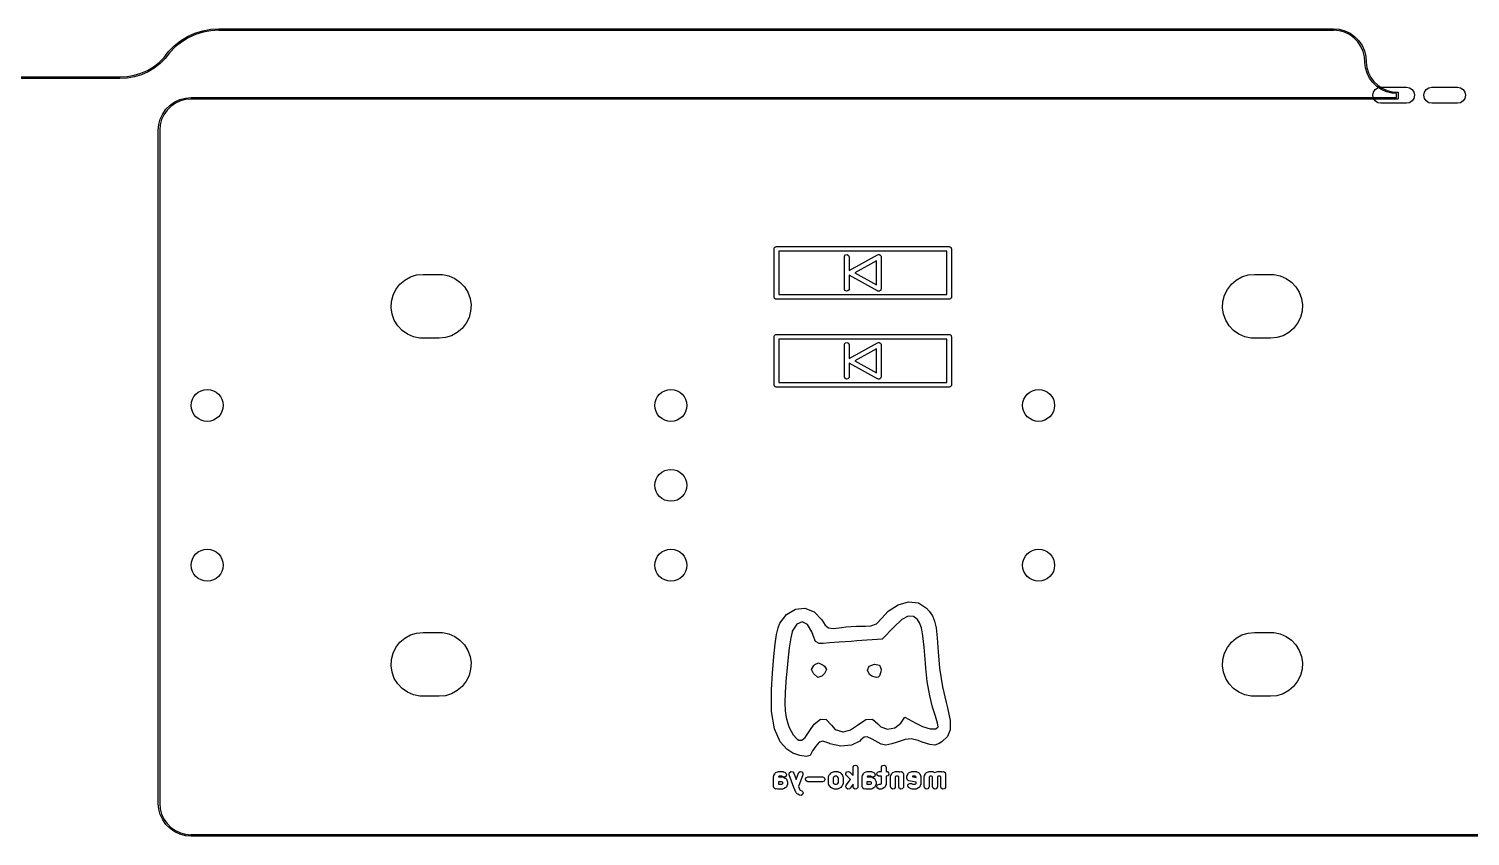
# Model space of a CAD drawing. Extents: x 62 to 223, y -188 to -37.
# Drawn here: x 123.23 to 168.3, y -141.97 to -116.72 of the extents above; entities that cross this region are included whole.
import ezdxf

# ---------------------------------------------------------------- set-up
doc = ezdxf.new("R2010")
doc.units = 0
doc.layers.add('BLACK', color=7, linetype='CONTINUOUS')

msp = doc.modelspace()

# ---------------------------------------------------------------- linework, layer by layer
at = {"layer": 'BLACK', "linetype": 'CONTINUOUS'}
for p, q in [((128.666, -116.781), (128.917, -116.735)), ((128.917, -116.735), (129.171, -116.72)), ((129.171, -116.72), (129.171, -116.72)), ((129.171, -116.72), (164.026, -116.72)), ((164.026, -116.72), (164.026, -116.72)), ((164.026, -116.72), (164.026, -116.72)), ((164.026, -116.72), (164.207, -116.736)), ((164.207, -116.736), (164.382, -116.784)), ((127.771, -117.253), (127.972, -117.095)), ((127.998, -117.133), (127.802, -117.287)), ((127.972, -117.095), (128.19, -116.962)), ((128.212, -117.003), (127.998, -117.133)), ((128.19, -116.962), (128.422, -116.857)), ((128.439, -116.901), (128.212, -117.003)), ((128.422, -116.857), (128.666, -116.781)), ((128.677, -116.826), (128.439, -116.901)), ((128.922, -116.781), (128.677, -116.826)), ((129.164, -116.766), (128.922, -116.781)), ((129.171, -116.77), (129.164, -116.766)), ((164.026, -116.77), (129.171, -116.77)), ((164.034, -116.766), (164.026, -116.77)), ((164.199, -116.781), (164.034, -116.766)), ((164.366, -116.827), (164.199, -116.781)), ((164.523, -116.901), (164.366, -116.827)), ((164.382, -116.784), (164.546, -116.861)), ((164.664, -117.002), (164.523, -116.901)), ((164.546, -116.861), (164.694, -116.967)), ((164.785, -117.126), (164.664, -117.002)), ((164.694, -116.967), (164.821, -117.097)), ((164.882, -117.269), (164.785, -117.126)), ((164.821, -117.097), (164.923, -117.247)), ((127.299, -117.771), (127.456, -117.613)), ((127.456, -117.613), (127.588, -117.443)), ((127.629, -117.467), (127.491, -117.644)), ((127.588, -117.443), (127.59, -117.436)), ((127.59, -117.436), (127.591, -117.435)), ((127.591, -117.433), (127.771, -117.253)), ((127.591, -117.435), (127.591, -117.433)), ((127.591, -117.433), (127.591, -117.433)), ((127.631, -117.464), (127.629, -117.467)), ((127.629, -117.467), (127.629, -117.467)), ((127.629, -117.467), (127.629, -117.467)), ((127.632, -117.458), (127.631, -117.464)), ((127.802, -117.287), (127.632, -117.458)), ((164.953, -117.428), (164.882, -117.269)), ((164.923, -117.247), (164.996, -117.413)), ((164.994, -117.596), (164.953, -117.428)), ((165.005, -117.761), (164.994, -117.596)), ((164.996, -117.413), (165.04, -117.589)), ((165.04, -117.589), (165.051, -117.768)), ((126.729, -118.111), (126.933, -118.021)), ((126.954, -118.063), (126.746, -118.155)), ((126.933, -118.021), (127.123, -117.907)), ((127.15, -117.946), (126.954, -118.063)), ((127.123, -117.907), (127.299, -117.771)), ((127.33, -117.805), (127.15, -117.946)), ((127.491, -117.644), (127.33, -117.805)), ((165.001, -117.769), (165.005, -117.761)), ((165.002, -117.77), (165.001, -117.769)), ((165.001, -117.771), (165.002, -117.77)), ((165.024, -117.943), (165.001, -117.771)), ((165.001, -117.771), (165.001, -117.771)), ((165.075, -118.109), (165.024, -117.943)), ((165.051, -117.77), (165.049, -117.776)), ((165.049, -117.776), (165.069, -117.933)), ((165.051, -117.768), (165.051, -117.769)), ((165.051, -117.769), (165.051, -117.769)), ((165.051, -117.769), (165.051, -117.77)), ((165.051, -117.77), (165.051, -117.77)), ((165.069, -117.933), (165.118, -118.092)), ((165.118, -118.092), (165.193, -118.239)), ((121.785, -118.22), (126.075, -118.22)), ((126.075, -118.27), (121.785, -118.27)), ((126.075, -118.22), (126.075, -118.22)), ((126.075, -118.22), (126.075, -118.22)), ((126.075, -118.22), (126.083, -118.223)), ((126.302, -118.259), (126.075, -118.27)), ((126.075, -118.27), (126.075, -118.27)), ((126.083, -118.223), (126.297, -118.213)), ((126.297, -118.213), (126.517, -118.175)), ((126.527, -118.221), (126.302, -118.259)), ((126.517, -118.175), (126.729, -118.111)), ((126.746, -118.155), (126.527, -118.221)), ((165.154, -118.264), (165.075, -118.109)), ((165.257, -118.403), (165.154, -118.264)), ((165.193, -118.239), (165.292, -118.372)), ((165.383, -118.523), (165.257, -118.403)), ((165.292, -118.372), (165.412, -118.487)), ((165.527, -118.62), (165.383, -118.523)), ((165.412, -118.487), (165.55, -118.58)), ((127.787, -119.007), (127.949, -118.932)), ((127.965, -118.975), (127.811, -119.047)), ((127.949, -118.932), (128.122, -118.886)), ((128.13, -118.931), (127.965, -118.975)), ((128.122, -118.886), (128.3, -118.87)), ((128.293, -118.917), (128.13, -118.931)), ((128.3, -118.92), (128.293, -118.917)), ((128.3, -118.87), (166.001, -118.87)), ((166.026, -118.92), (128.3, -118.92)), ((165.255, -118.8), (165.274, -118.704)), ((165.255, -118.8), (165.274, -118.704)), ((165.274, -118.896), (165.255, -118.8)), ((165.274, -118.896), (165.255, -118.8)), ((165.274, -118.704), (165.328, -118.623)), ((165.274, -118.704), (165.328, -118.623)), ((165.328, -118.977), (165.274, -118.896)), ((165.328, -118.977), (165.274, -118.896)), ((165.328, -118.623), (165.409, -118.569)), ((165.328, -118.623), (165.409, -118.569)), ((165.409, -119.031), (165.328, -118.977)), ((165.409, -119.031), (165.328, -118.977)), ((165.409, -118.569), (165.505, -118.55)), ((165.409, -118.569), (165.505, -118.55)), ((165.505, -118.55), (166.305, -118.55)), ((165.505, -118.55), (166.305, -118.55)), ((165.685, -118.692), (165.527, -118.62)), ((165.55, -118.58), (165.701, -118.648)), ((165.853, -118.735), (165.685, -118.692)), ((165.701, -118.648), (165.861, -118.69)), ((166.001, -118.748), (165.853, -118.735)), ((165.861, -118.69), (166.019, -118.703)), ((166.001, -118.87), (166.001, -118.748)), ((166.019, -118.703), (166.022, -118.702)), ((166.022, -118.702), (166.026, -118.7)), ((166.026, -118.7), (166.026, -118.7)), ((166.026, -118.7), (166.034, -118.703)), ((166.044, -118.913), (166.026, -118.92)), ((166.034, -118.703), (166.044, -118.707)), ((166.044, -118.707), (166.044, -118.707)), ((166.044, -118.707), (166.044, -118.707)), ((166.044, -118.707), (166.051, -118.725)), ((166.051, -118.895), (166.044, -118.913)), ((166.051, -118.725), (166.051, -118.895)), ((166.305, -118.55), (166.401, -118.569)), ((166.305, -118.55), (166.401, -118.569)), ((166.401, -118.569), (166.482, -118.623)), ((166.401, -118.569), (166.482, -118.623)), ((166.482, -118.977), (166.401, -119.031)), ((166.482, -118.977), (166.401, -119.031)), ((166.482, -118.623), (166.536, -118.704)), ((166.482, -118.623), (166.536, -118.704)), ((166.536, -118.896), (166.482, -118.977)), ((166.536, -118.896), (166.482, -118.977)), ((166.536, -118.704), (166.555, -118.8)), ((166.536, -118.704), (166.555, -118.8)), ((166.555, -118.8), (166.536, -118.896)), ((166.555, -118.8), (166.536, -118.896)), ((166.85, -118.8), (166.869, -118.704)), ((166.85, -118.8), (166.869, -118.704)), ((166.869, -118.896), (166.85, -118.8)), ((166.869, -118.896), (166.85, -118.8)), ((166.869, -118.704), (166.923, -118.623)), ((166.869, -118.704), (166.923, -118.623)), ((166.923, -118.977), (166.869, -118.896)), ((166.923, -118.977), (166.869, -118.896)), ((166.923, -118.623), (167.004, -118.569)), ((166.923, -118.623), (167.004, -118.569)), ((167.004, -119.031), (166.923, -118.977)), ((167.004, -119.031), (166.923, -118.977)), ((167.004, -118.569), (167.1, -118.55)), ((167.004, -118.569), (167.1, -118.55)), ((167.1, -118.55), (167.9, -118.55)), ((167.1, -118.55), (167.9, -118.55)), ((167.9, -118.55), (167.996, -118.569)), ((167.9, -118.55), (167.996, -118.569)), ((167.996, -118.569), (168.077, -118.623)), ((167.996, -118.569), (168.077, -118.623)), ((168.077, -118.977), (167.996, -119.031)), ((168.077, -118.977), (167.996, -119.031)), ((168.077, -118.623), (168.131, -118.704)), ((168.077, -118.623), (168.131, -118.704)), ((168.131, -118.896), (168.077, -118.977)), ((168.131, -118.896), (168.077, -118.977)), ((168.131, -118.704), (168.15, -118.8)), ((168.131, -118.704), (168.15, -118.8)), ((168.15, -118.8), (168.131, -118.896)), ((168.15, -118.8), (168.131, -118.896)), ((127.337, -119.544), (127.412, -119.382)), ((127.452, -119.406), (127.38, -119.56)), ((127.412, -119.382), (127.515, -119.236)), ((127.55, -119.266), (127.452, -119.406)), ((127.515, -119.236), (127.641, -119.11)), ((127.671, -119.145), (127.55, -119.266)), ((127.641, -119.11), (127.787, -119.007)), ((127.811, -119.047), (127.671, -119.145)), ((165.505, -119.05), (165.409, -119.031)), ((165.505, -119.05), (165.409, -119.031)), ((166.305, -119.05), (165.505, -119.05)), ((166.305, -119.05), (165.505, -119.05)), ((166.401, -119.031), (166.305, -119.05)), ((166.401, -119.031), (166.305, -119.05)), ((167.1, -119.05), (167.004, -119.031)), ((167.1, -119.05), (167.004, -119.031)), ((167.9, -119.05), (167.1, -119.05)), ((167.9, -119.05), (167.1, -119.05)), ((167.996, -119.031), (167.9, -119.05)), ((167.996, -119.031), (167.9, -119.05)), ((127.275, -119.895), (127.291, -119.717)), ((127.275, -140.95), (127.275, -119.895)), ((127.291, -119.717), (127.337, -119.544)), ((127.336, -119.725), (127.322, -119.888)), ((127.322, -119.888), (127.325, -119.895)), ((127.325, -119.895), (127.325, -140.95)), ((127.38, -119.56), (127.336, -119.725)), ((146.53, -123.605), (146.532, -123.595)), ((146.53, -125.105), (146.53, -123.605)), ((146.531, -123.592), (146.533, -123.589)), ((146.532, -123.595), (146.531, -123.592)), ((146.533, -123.589), (146.535, -123.579)), ((146.535, -123.579), (146.547, -123.564)), ((146.547, -123.564), (146.557, -123.548)), ((146.557, -123.548), (146.563, -123.545)), ((146.563, -123.545), (146.567, -123.54)), ((146.567, -123.54), (146.587, -123.537)), ((146.587, -123.537), (146.605, -123.53)), ((146.605, -123.53), (152.005, -123.53)), ((146.68, -123.68), (146.68, -125.03)), ((151.93, -123.68), (146.68, -123.68)), ((148.73, -123.855), (148.735, -123.829)), ((148.73, -124.855), (148.73, -123.855)), ((148.735, -123.829), (148.767, -123.79)), ((148.767, -123.79), (148.818, -123.781)), ((148.818, -123.781), (148.862, -123.807)), ((148.862, -123.807), (148.88, -123.855)), ((148.88, -124.283), (149.769, -123.789)), ((148.88, -123.855), (148.88, -124.283)), ((149.769, -123.789), (149.793, -123.781)), ((149.793, -123.781), (149.806, -123.783)), ((149.806, -123.783), (149.818, -123.781)), ((149.818, -123.781), (149.83, -123.788)), ((149.83, -123.788), (149.844, -123.791)), ((149.844, -123.791), (149.852, -123.8)), ((149.852, -123.8), (149.862, -123.807)), ((149.862, -123.807), (149.867, -123.82)), ((149.867, -123.82), (149.876, -123.831)), ((149.876, -123.831), (149.876, -123.843)), ((149.876, -123.843), (149.88, -123.855)), ((149.88, -123.855), (149.88, -124.855)), ((151.93, -125.03), (151.93, -123.68)), ((152.005, -123.53), (152.015, -123.532)), ((152.015, -123.532), (152.018, -123.531)), ((152.018, -123.531), (152.021, -123.533)), ((152.021, -123.533), (152.031, -123.535)), ((152.031, -123.535), (152.046, -123.547)), ((152.046, -123.547), (152.062, -123.557)), ((152.062, -123.557), (152.065, -123.563)), ((152.065, -123.563), (152.07, -123.567)), ((152.07, -123.567), (152.073, -123.587)), ((152.073, -123.587), (152.08, -123.605)), ((152.08, -123.605), (152.08, -125.105)), ((135.354, -124.42), (135.555, -124.4)), ((135.354, -124.42), (135.555, -124.4)), ((135.555, -124.4), (136.055, -124.4)), ((135.555, -124.4), (136.055, -124.4)), ((136.055, -124.4), (136.16, -124.405)), ((136.055, -124.4), (136.16, -124.405)), ((149.73, -123.982), (149.059, -124.355)), ((149.059, -124.355), (149.73, -124.728)), ((149.73, -124.728), (149.73, -123.982)), ((161.354, -124.42), (161.555, -124.4)), ((161.354, -124.42), (161.555, -124.4)), ((161.555, -124.4), (162.055, -124.4)), ((161.555, -124.4), (162.055, -124.4)), ((162.055, -124.4), (162.16, -124.405)), ((162.055, -124.4), (162.16, -124.405)), ((134.707, -124.87), (134.831, -124.71)), ((134.707, -124.87), (134.831, -124.71)), ((134.831, -124.71), (134.984, -124.579)), ((134.831, -124.71), (134.984, -124.579)), ((134.984, -124.579), (135.161, -124.481)), ((134.984, -124.579), (135.161, -124.481)), ((135.161, -124.481), (135.354, -124.42)), ((135.161, -124.481), (135.354, -124.42)), ((136.16, -124.405), (136.357, -124.447)), ((136.16, -124.405), (136.357, -124.447)), ((136.357, -124.447), (136.543, -124.527)), ((136.357, -124.447), (136.543, -124.527)), ((136.543, -124.527), (136.708, -124.643)), ((136.543, -124.527), (136.708, -124.643)), ((136.708, -124.643), (136.847, -124.79)), ((136.708, -124.643), (136.847, -124.79)), ((136.847, -124.79), (136.954, -124.962)), ((136.847, -124.79), (136.954, -124.962)), ((149.769, -124.921), (148.88, -124.427)), ((148.88, -124.427), (148.88, -124.855)), ((160.707, -124.87), (160.831, -124.71)), ((160.707, -124.87), (160.831, -124.71)), ((160.831, -124.71), (160.984, -124.579)), ((160.831, -124.71), (160.984, -124.579)), ((160.984, -124.579), (161.161, -124.481)), ((160.984, -124.579), (161.161, -124.481)), ((161.161, -124.481), (161.354, -124.42)), ((161.161, -124.481), (161.354, -124.42)), ((162.16, -124.405), (162.357, -124.447)), ((162.16, -124.405), (162.357, -124.447)), ((162.357, -124.447), (162.543, -124.527)), ((162.357, -124.447), (162.543, -124.527)), ((162.543, -124.527), (162.708, -124.643)), ((162.543, -124.527), (162.708, -124.643)), ((162.708, -124.643), (162.847, -124.79)), ((162.708, -124.643), (162.847, -124.79)), ((162.847, -124.79), (162.954, -124.962)), ((162.847, -124.79), (162.954, -124.962)), ((134.556, -125.449), (134.567, -125.247)), ((134.556, -125.449), (134.567, -125.247)), ((134.567, -125.247), (134.618, -125.051)), ((134.567, -125.247), (134.618, -125.051)), ((134.618, -125.051), (134.707, -124.87)), ((134.618, -125.051), (134.707, -124.87)), ((136.954, -124.962), (137.024, -125.151)), ((136.954, -124.962), (137.024, -125.151)), ((137.024, -125.151), (137.054, -125.351)), ((137.024, -125.151), (137.054, -125.351)), ((146.537, -125.123), (146.53, -125.105)), ((146.54, -125.142), (146.537, -125.123)), ((146.545, -125.147), (146.54, -125.142)), ((146.548, -125.153), (146.545, -125.147)), ((146.564, -125.163), (146.548, -125.153)), ((146.579, -125.175), (146.564, -125.163)), ((146.589, -125.177), (146.579, -125.175)), ((146.592, -125.179), (146.589, -125.177)), ((146.595, -125.178), (146.592, -125.179)), ((146.605, -125.18), (146.595, -125.178)), ((152.005, -125.18), (146.605, -125.18)), ((146.68, -125.03), (151.93, -125.03)), ((148.748, -124.903), (148.73, -124.855)), ((148.792, -124.929), (148.748, -124.903)), ((148.843, -124.92), (148.792, -124.929)), ((148.875, -124.881), (148.843, -124.92)), ((148.88, -124.855), (148.875, -124.881)), ((149.781, -124.923), (149.769, -124.921)), ((149.792, -124.929), (149.781, -124.923)), ((149.806, -124.926), (149.792, -124.929)), ((149.819, -124.929), (149.806, -124.926)), ((149.83, -124.922), (149.819, -124.929)), ((149.843, -124.92), (149.83, -124.922)), ((149.851, -124.909), (149.843, -124.92)), ((149.863, -124.902), (149.851, -124.909)), ((149.867, -124.89), (149.863, -124.902)), ((149.875, -124.881), (149.867, -124.89)), ((149.88, -124.855), (149.875, -124.881)), ((152.023, -125.173), (152.005, -125.18)), ((152.042, -125.17), (152.023, -125.173)), ((152.047, -125.165), (152.042, -125.17)), ((152.053, -125.162), (152.047, -125.165)), ((152.063, -125.146), (152.053, -125.162)), ((152.075, -125.131), (152.063, -125.146)), ((152.077, -125.121), (152.075, -125.131)), ((152.079, -125.118), (152.077, -125.121)), ((152.08, -125.105), (152.078, -125.115)), ((152.078, -125.115), (152.079, -125.118)), ((160.556, -125.449), (160.567, -125.247)), ((160.556, -125.449), (160.567, -125.247)), ((160.567, -125.247), (160.618, -125.051)), ((160.567, -125.247), (160.618, -125.051)), ((160.618, -125.051), (160.707, -124.87)), ((160.618, -125.051), (160.707, -124.87)), ((162.954, -124.962), (163.024, -125.151)), ((162.954, -124.962), (163.024, -125.151)), ((163.024, -125.151), (163.054, -125.351)), ((163.024, -125.151), (163.054, -125.351)), ((134.586, -125.649), (134.556, -125.449)), ((134.586, -125.649), (134.556, -125.449)), ((134.656, -125.838), (134.586, -125.649)), ((134.656, -125.838), (134.586, -125.649)), ((136.992, -125.749), (136.903, -125.93)), ((136.992, -125.749), (136.903, -125.93)), ((137.043, -125.553), (136.992, -125.749)), ((137.043, -125.553), (136.992, -125.749)), ((137.054, -125.351), (137.043, -125.553)), ((137.054, -125.351), (137.043, -125.553)), ((160.586, -125.649), (160.556, -125.449)), ((160.586, -125.649), (160.556, -125.449)), ((160.656, -125.838), (160.586, -125.649)), ((160.656, -125.838), (160.586, -125.649)), ((162.992, -125.749), (162.903, -125.93)), ((162.992, -125.749), (162.903, -125.93)), ((163.043, -125.553), (162.992, -125.749)), ((163.043, -125.553), (162.992, -125.749)), ((163.054, -125.351), (163.043, -125.553)), ((163.054, -125.351), (163.043, -125.553)), ((134.763, -126.01), (134.656, -125.838)), ((134.763, -126.01), (134.656, -125.838)), ((134.902, -126.157), (134.763, -126.01)), ((134.902, -126.157), (134.763, -126.01)), ((135.067, -126.273), (134.902, -126.157)), ((135.067, -126.273), (134.902, -126.157)), ((136.779, -126.09), (136.626, -126.221)), ((136.779, -126.09), (136.626, -126.221)), ((136.903, -125.93), (136.779, -126.09)), ((136.903, -125.93), (136.779, -126.09)), ((160.763, -126.01), (160.656, -125.838)), ((160.763, -126.01), (160.656, -125.838)), ((160.902, -126.157), (160.763, -126.01)), ((160.902, -126.157), (160.763, -126.01)), ((161.067, -126.273), (160.902, -126.157)), ((161.067, -126.273), (160.902, -126.157)), ((162.779, -126.09), (162.626, -126.221)), ((162.779, -126.09), (162.626, -126.221)), ((162.903, -125.93), (162.779, -126.09)), ((162.903, -125.93), (162.779, -126.09)), ((135.253, -126.353), (135.067, -126.273)), ((135.253, -126.353), (135.067, -126.273)), ((135.45, -126.395), (135.253, -126.353)), ((135.45, -126.395), (135.253, -126.353)), ((135.555, -126.4), (135.45, -126.395)), ((135.555, -126.4), (135.45, -126.395)), ((136.055, -126.4), (135.555, -126.4)), ((136.055, -126.4), (135.555, -126.4)), ((136.256, -126.38), (136.055, -126.4)), ((136.256, -126.38), (136.055, -126.4)), ((136.449, -126.319), (136.256, -126.38)), ((136.449, -126.319), (136.256, -126.38)), ((136.626, -126.221), (136.449, -126.319)), ((136.626, -126.221), (136.449, -126.319)), ((146.53, -126.355), (146.532, -126.345)), ((146.53, -127.855), (146.53, -126.355)), ((146.531, -126.342), (146.533, -126.339)), ((146.532, -126.345), (146.531, -126.342)), ((146.533, -126.339), (146.535, -126.329)), ((146.535, -126.329), (146.547, -126.314)), ((146.547, -126.314), (146.557, -126.298)), ((146.557, -126.298), (146.563, -126.295)), ((146.563, -126.295), (146.567, -126.29)), ((146.567, -126.29), (146.587, -126.287)), ((146.587, -126.287), (146.605, -126.28)), ((146.605, -126.28), (152.005, -126.28)), ((146.68, -126.43), (146.68, -127.78)), ((151.93, -126.43), (146.68, -126.43)), ((148.73, -126.605), (148.735, -126.579)), ((148.73, -127.605), (148.73, -126.605)), ((148.735, -126.579), (148.767, -126.54)), ((148.767, -126.54), (148.818, -126.531)), ((148.818, -126.531), (148.862, -126.557)), ((148.862, -126.557), (148.88, -126.605)), ((148.88, -127.033), (149.769, -126.539)), ((148.88, -126.605), (148.88, -127.033)), ((149.769, -126.539), (149.793, -126.531)), ((149.793, -126.531), (149.806, -126.533)), ((149.806, -126.533), (149.818, -126.531)), ((149.818, -126.531), (149.83, -126.538)), ((149.83, -126.538), (149.844, -126.541)), ((149.844, -126.541), (149.852, -126.55)), ((149.852, -126.55), (149.862, -126.557)), ((149.862, -126.557), (149.867, -126.57)), ((149.867, -126.57), (149.876, -126.581)), ((149.876, -126.581), (149.876, -126.593)), ((149.876, -126.593), (149.88, -126.605)), ((149.88, -126.605), (149.88, -127.605)), ((151.93, -127.78), (151.93, -126.43)), ((152.005, -126.28), (152.015, -126.282)), ((152.015, -126.282), (152.018, -126.281)), ((152.018, -126.281), (152.021, -126.283)), ((152.021, -126.283), (152.031, -126.285)), ((152.031, -126.285), (152.046, -126.297)), ((152.046, -126.297), (152.062, -126.307)), ((152.062, -126.307), (152.065, -126.313)), ((152.065, -126.313), (152.07, -126.317)), ((152.07, -126.317), (152.073, -126.337)), ((152.073, -126.337), (152.08, -126.355)), ((152.08, -126.355), (152.08, -127.855)), ((161.253, -126.353), (161.067, -126.273)), ((161.253, -126.353), (161.067, -126.273)), ((161.45, -126.395), (161.253, -126.353)), ((161.45, -126.395), (161.253, -126.353)), ((161.555, -126.4), (161.45, -126.395)), ((161.555, -126.4), (161.45, -126.395)), ((162.055, -126.4), (161.555, -126.4)), ((162.055, -126.4), (161.555, -126.4)), ((162.256, -126.38), (162.055, -126.4)), ((162.256, -126.38), (162.055, -126.4)), ((162.449, -126.319), (162.256, -126.38)), ((162.449, -126.319), (162.256, -126.38)), ((162.626, -126.221), (162.449, -126.319)), ((162.626, -126.221), (162.449, -126.319)), ((149.73, -126.732), (149.059, -127.105)), ((149.059, -127.105), (149.73, -127.478)), ((149.73, -127.478), (149.73, -126.732)), ((149.769, -127.671), (148.88, -127.177)), ((148.88, -127.177), (148.88, -127.605)), ((146.537, -127.873), (146.53, -127.855)), ((146.54, -127.892), (146.537, -127.873)), ((146.545, -127.897), (146.54, -127.892)), ((146.548, -127.903), (146.545, -127.897)), ((146.564, -127.913), (146.548, -127.903)), ((146.579, -127.925), (146.564, -127.913)), ((146.589, -127.927), (146.579, -127.925)), ((146.592, -127.929), (146.589, -127.927)), ((146.595, -127.928), (146.592, -127.929)), ((146.605, -127.93), (146.595, -127.928)), ((152.005, -127.93), (146.605, -127.93)), ((146.68, -127.78), (151.93, -127.78)), ((148.748, -127.653), (148.73, -127.605)), ((148.792, -127.679), (148.748, -127.653)), ((148.843, -127.67), (148.792, -127.679)), ((148.875, -127.631), (148.843, -127.67)), ((148.88, -127.605), (148.875, -127.631)), ((149.781, -127.673), (149.769, -127.671)), ((149.792, -127.679), (149.781, -127.673)), ((149.806, -127.676), (149.792, -127.679)), ((149.819, -127.679), (149.806, -127.676)), ((149.83, -127.672), (149.819, -127.679)), ((149.843, -127.67), (149.83, -127.672)), ((149.851, -127.659), (149.843, -127.67)), ((149.863, -127.652), (149.851, -127.659)), ((149.867, -127.64), (149.863, -127.652)), ((149.875, -127.631), (149.867, -127.64)), ((149.88, -127.605), (149.875, -127.631)), ((152.023, -127.923), (152.005, -127.93)), ((152.042, -127.92), (152.023, -127.923)), ((152.047, -127.915), (152.042, -127.92)), ((152.053, -127.912), (152.047, -127.915)), ((152.063, -127.896), (152.053, -127.912)), ((152.075, -127.881), (152.063, -127.896)), ((152.077, -127.871), (152.075, -127.881)), ((152.079, -127.868), (152.077, -127.871)), ((152.08, -127.855), (152.078, -127.865)), ((152.078, -127.865), (152.079, -127.868)), ((150.095, -134.939), (150.408, -134.738)), ((150.408, -134.738), (150.738, -134.648)), ((150.738, -134.648), (151.046, -134.679)), ((151.046, -134.679), (151.294, -134.84)), ((146.714, -135.314), (146.92, -135.038)), ((146.92, -135.038), (147.197, -134.869)), ((147.197, -134.869), (147.498, -134.84)), ((147.498, -134.84), (147.786, -134.952)), ((147.786, -134.952), (148.025, -135.209)), ((148.025, -135.209), (148.132, -135.371)), ((149.734, -135.333), (149.899, -135.153)), ((149.899, -135.153), (150.095, -134.939)), ((150.531, -135.2), (150.272, -135.441)), ((150.727, -135.092), (150.531, -135.2)), ((150.888, -135.106), (150.727, -135.092)), ((151.014, -135.201), (150.888, -135.106)), ((151.083, -135.301), (151.014, -135.201)), ((151.294, -134.84), (151.382, -134.941)), ((151.382, -134.941), (151.483, -135.084)), ((151.483, -135.084), (151.552, -135.244)), ((135.161, -135.681), (135.354, -135.62)), ((135.161, -135.681), (135.354, -135.62)), ((135.354, -135.62), (135.555, -135.6)), ((135.354, -135.62), (135.555, -135.6)), ((135.555, -135.6), (136.055, -135.6)), ((135.555, -135.6), (136.055, -135.6)), ((136.055, -135.6), (136.16, -135.605)), ((136.055, -135.6), (136.16, -135.605)), ((136.16, -135.605), (136.357, -135.647)), ((136.16, -135.605), (136.357, -135.647)), ((136.357, -135.647), (136.543, -135.727)), ((136.357, -135.647), (136.543, -135.727)), ((146.562, -135.958), (146.605, -135.668)), ((146.605, -135.668), (146.655, -135.461)), ((146.655, -135.461), (146.714, -135.314)), ((147.094, -135.582), (147.053, -135.773)), ((147.1, -135.566), (147.094, -135.582)), ((147.241, -135.343), (147.1, -135.566)), ((147.409, -135.275), (147.241, -135.343)), ((147.576, -135.356), (147.409, -135.275)), ((147.713, -135.579), (147.576, -135.356)), ((147.751, -135.697), (147.713, -135.579)), ((148.132, -135.371), (148.237, -135.46)), ((148.237, -135.46), (148.387, -135.478)), ((148.387, -135.478), (148.644, -135.447)), ((148.644, -135.447), (148.778, -135.431)), ((148.778, -135.431), (149.113, -135.405)), ((149.113, -135.405), (149.391, -135.402)), ((149.391, -135.402), (149.555, -135.4)), ((149.555, -135.4), (149.734, -135.333)), ((150.272, -135.441), (149.915, -135.808)), ((151.138, -135.461), (151.083, -135.301)), ((151.184, -135.708), (151.138, -135.461)), ((151.552, -135.244), (151.597, -135.459)), ((151.597, -135.459), (151.63, -135.768)), ((161.161, -135.681), (161.354, -135.62)), ((161.161, -135.681), (161.354, -135.62)), ((161.354, -135.62), (161.555, -135.6)), ((161.354, -135.62), (161.555, -135.6)), ((161.555, -135.6), (162.055, -135.6)), ((161.555, -135.6), (162.055, -135.6)), ((162.055, -135.6), (162.16, -135.605)), ((162.055, -135.6), (162.16, -135.605)), ((162.16, -135.605), (162.357, -135.647)), ((162.16, -135.605), (162.357, -135.647)), ((162.357, -135.647), (162.543, -135.727)), ((162.357, -135.647), (162.543, -135.727)), ((134.618, -136.251), (134.707, -136.07)), ((134.618, -136.251), (134.707, -136.07)), ((134.707, -136.07), (134.831, -135.91)), ((134.707, -136.07), (134.831, -135.91)), ((134.831, -135.91), (134.984, -135.779)), ((134.831, -135.91), (134.984, -135.779)), ((134.984, -135.779), (135.161, -135.681)), ((134.984, -135.779), (135.161, -135.681)), ((136.543, -135.727), (136.708, -135.843)), ((136.543, -135.727), (136.708, -135.843)), ((136.708, -135.843), (136.847, -135.99)), ((136.708, -135.843), (136.847, -135.99)), ((136.847, -135.99), (136.954, -136.162)), ((136.847, -135.99), (136.954, -136.162)), ((146.522, -136.353), (146.562, -135.958)), ((147.006, -136.086), (146.96, -136.483)), ((147.053, -135.773), (147.006, -136.086)), ((147.824, -135.882), (147.751, -135.697)), ((147.946, -135.945), (147.824, -135.882)), ((148.069, -135.945), (147.946, -135.945)), ((148.262, -135.931), (148.069, -135.945)), ((148.572, -135.908), (148.262, -135.931)), ((148.943, -135.881), (148.572, -135.908)), ((149.115, -135.868), (148.943, -135.881)), ((149.915, -135.808), (149.115, -135.868)), ((151.224, -136.067), (151.184, -135.708)), ((151.263, -136.563), (151.224, -136.067)), ((151.63, -135.768), (151.66, -136.208)), ((160.618, -136.251), (160.707, -136.07)), ((160.618, -136.251), (160.707, -136.07)), ((160.707, -136.07), (160.831, -135.91)), ((160.707, -136.07), (160.831, -135.91)), ((160.831, -135.91), (160.984, -135.779)), ((160.831, -135.91), (160.984, -135.779)), ((160.984, -135.779), (161.161, -135.681)), ((160.984, -135.779), (161.161, -135.681)), ((162.543, -135.727), (162.708, -135.843)), ((162.543, -135.727), (162.708, -135.843)), ((162.708, -135.843), (162.847, -135.99)), ((162.708, -135.843), (162.847, -135.99)), ((162.847, -135.99), (162.954, -136.162)), ((162.847, -135.99), (162.954, -136.162)), ((134.556, -136.649), (134.567, -136.447)), ((134.556, -136.649), (134.567, -136.447)), ((134.567, -136.447), (134.618, -136.251)), ((134.567, -136.447), (134.618, -136.251)), ((136.954, -136.162), (137.024, -136.351)), ((136.954, -136.162), (137.024, -136.351)), ((137.024, -136.351), (137.054, -136.551)), ((137.024, -136.351), (137.054, -136.551)), ((137.054, -136.551), (137.043, -136.753)), ((137.054, -136.551), (137.043, -136.753)), ((146.483, -136.877), (146.522, -136.353)), ((146.96, -136.483), (146.919, -136.924)), ((147.81, -136.602), (147.921, -136.554)), ((147.921, -136.554), (148.063, -136.629)), ((151.274, -136.724), (151.263, -136.563)), ((151.66, -136.208), (151.706, -136.715)), ((160.556, -136.649), (160.567, -136.447)), ((160.556, -136.649), (160.567, -136.447)), ((160.567, -136.447), (160.618, -136.251)), ((160.567, -136.447), (160.618, -136.251)), ((162.954, -136.162), (163.024, -136.351)), ((162.954, -136.162), (163.024, -136.351)), ((163.024, -136.351), (163.054, -136.551)), ((163.024, -136.351), (163.054, -136.551)), ((163.054, -136.551), (163.043, -136.753)), ((163.054, -136.551), (163.043, -136.753)), ((134.586, -136.849), (134.556, -136.649)), ((134.586, -136.849), (134.556, -136.649)), ((134.656, -137.038), (134.586, -136.849)), ((134.656, -137.038), (134.586, -136.849)), ((136.992, -136.949), (136.903, -137.13)), ((136.992, -136.949), (136.903, -137.13)), ((137.043, -136.753), (136.992, -136.949)), ((137.043, -136.753), (136.992, -136.949)), ((146.451, -137.393), (146.483, -136.877)), ((146.912, -137.004), (146.879, -137.468)), ((146.919, -136.924), (146.912, -137.004)), ((147.698, -136.759), (147.777, -136.634)), ((147.761, -136.888), (147.698, -136.759)), ((147.762, -136.889), (147.761, -136.888)), ((147.902, -137.007), (147.762, -136.889)), ((147.777, -136.634), (147.81, -136.602)), ((148.029, -136.97), (147.902, -137.007)), ((148.112, -136.884), (148.029, -136.97)), ((148.063, -136.629), (148.106, -136.662)), ((148.106, -136.662), (148.176, -136.764)), ((148.176, -136.764), (148.112, -136.884)), ((149.452, -136.785), (149.51, -136.655)), ((149.512, -136.92), (149.452, -136.785)), ((149.51, -136.655), (149.671, -136.597)), ((149.593, -136.969), (149.512, -136.92)), ((149.726, -137.014), (149.593, -136.969)), ((149.671, -136.597), (149.824, -136.628)), ((149.79, -136.998), (149.726, -137.014)), ((149.826, -136.964), (149.79, -136.998)), ((149.824, -136.628), (149.882, -136.752)), ((149.874, -136.839), (149.826, -136.964)), ((149.882, -136.752), (149.874, -136.839)), ((151.321, -137.141), (151.274, -136.724)), ((151.706, -136.715), (151.796, -137.304)), ((160.586, -136.849), (160.556, -136.649)), ((160.586, -136.849), (160.556, -136.649)), ((160.656, -137.038), (160.586, -136.849)), ((160.656, -137.038), (160.586, -136.849)), ((162.992, -136.949), (162.903, -137.13)), ((162.992, -136.949), (162.903, -137.13)), ((163.043, -136.753), (162.992, -136.949)), ((163.043, -136.753), (162.992, -136.949)), ((134.763, -137.21), (134.656, -137.038)), ((134.763, -137.21), (134.656, -137.038)), ((134.902, -137.357), (134.763, -137.21)), ((134.902, -137.357), (134.763, -137.21)), ((135.067, -137.473), (134.902, -137.357)), ((135.067, -137.473), (134.902, -137.357)), ((135.253, -137.553), (135.067, -137.473)), ((135.253, -137.553), (135.067, -137.473)), ((136.626, -137.421), (136.449, -137.519)), ((136.626, -137.421), (136.449, -137.519)), ((136.779, -137.29), (136.626, -137.421)), ((136.779, -137.29), (136.626, -137.421)), ((136.903, -137.13), (136.779, -137.29)), ((136.903, -137.13), (136.779, -137.29)), ((146.451, -138.072), (146.451, -137.393)), ((146.879, -137.468), (146.866, -137.807)), ((151.399, -137.58), (151.321, -137.141)), ((151.796, -137.304), (151.912, -137.798)), ((160.763, -137.21), (160.656, -137.038)), ((160.763, -137.21), (160.656, -137.038)), ((160.902, -137.357), (160.763, -137.21)), ((160.902, -137.357), (160.763, -137.21)), ((161.067, -137.473), (160.902, -137.357)), ((161.067, -137.473), (160.902, -137.357)), ((161.253, -137.553), (161.067, -137.473)), ((161.253, -137.553), (161.067, -137.473)), ((162.626, -137.421), (162.449, -137.519)), ((162.626, -137.421), (162.449, -137.519)), ((162.779, -137.29), (162.626, -137.421)), ((162.779, -137.29), (162.626, -137.421)), ((162.903, -137.13), (162.779, -137.29)), ((162.903, -137.13), (162.779, -137.29)), ((135.45, -137.595), (135.253, -137.553)), ((135.45, -137.595), (135.253, -137.553)), ((135.555, -137.6), (135.45, -137.595)), ((135.555, -137.6), (135.45, -137.595)), ((136.055, -137.6), (135.555, -137.6)), ((136.055, -137.6), (135.555, -137.6)), ((136.256, -137.58), (136.055, -137.6)), ((136.256, -137.58), (136.055, -137.6)), ((136.449, -137.519), (136.256, -137.58)), ((136.449, -137.519), (136.256, -137.58)), ((146.866, -137.807), (146.874, -138.058)), ((151.49, -137.938), (151.399, -137.58)), ((151.912, -137.798), (151.957, -137.956)), ((161.45, -137.595), (161.253, -137.553)), ((161.45, -137.595), (161.253, -137.553)), ((161.555, -137.6), (161.45, -137.595)), ((161.555, -137.6), (161.45, -137.595)), ((162.055, -137.6), (161.555, -137.6)), ((162.055, -137.6), (161.555, -137.6)), ((162.256, -137.58), (162.055, -137.6)), ((162.256, -137.58), (162.055, -137.6)), ((162.449, -137.519), (162.256, -137.58)), ((162.449, -137.519), (162.256, -137.58)), ((146.54, -138.613), (146.451, -138.072)), ((146.874, -138.058), (146.905, -138.26)), ((146.905, -138.26), (146.958, -138.449)), ((147.79, -138.467), (147.981, -138.316)), ((147.981, -138.316), (148.156, -138.328)), ((148.156, -138.328), (148.324, -138.502)), ((149.14, -138.5), (149.396, -138.326)), ((149.396, -138.326), (149.611, -138.313)), ((149.611, -138.313), (149.778, -138.46)), ((150.496, -138.439), (150.623, -138.248)), ((150.623, -138.248), (150.963, -138.439)), ((151.577, -138.223), (151.49, -137.938)), ((151.638, -138.445), (151.577, -138.223)), ((151.957, -137.956), (152.042, -138.358)), ((152.042, -138.358), (152.042, -138.552)), ((146.72, -139.023), (146.54, -138.613)), ((146.958, -138.449), (147.005, -138.572)), ((147.005, -138.572), (147.127, -138.805)), ((147.127, -138.805), (147.249, -138.942)), ((147.5, -138.883), (147.646, -138.666)), ((147.646, -138.666), (147.79, -138.467)), ((148.324, -138.502), (148.446, -138.634)), ((148.446, -138.634), (148.686, -138.714)), ((148.686, -138.714), (148.705, -138.713)), ((148.705, -138.713), (148.924, -138.646)), ((148.924, -138.646), (149.139, -138.502)), ((149.139, -138.502), (149.14, -138.5)), ((149.778, -138.46), (149.866, -138.554)), ((149.866, -138.554), (150.08, -138.629)), ((150.08, -138.629), (150.313, -138.59)), ((150.313, -138.59), (150.496, -138.439)), ((150.963, -138.439), (151.173, -138.54)), ((151.173, -138.54), (151.417, -138.616)), ((151.417, -138.616), (151.593, -138.622)), ((151.593, -138.622), (151.66, -138.552)), ((151.66, -138.552), (151.638, -138.445)), ((152.042, -138.65), (151.955, -138.862)), ((152.042, -138.552), (152.042, -138.65)), ((146.926, -139.257), (146.72, -139.023)), ((147.118, -139.376), (146.926, -139.257)), ((147.249, -138.942), (147.301, -138.971)), ((147.301, -138.971), (147.397, -138.976)), ((147.397, -138.976), (147.5, -138.883)), ((147.834, -139.155), (147.731, -139.305)), ((147.945, -139.033), (147.834, -139.155)), ((148.057, -139.007), (147.945, -139.033)), ((148.24, -139.067), (148.057, -139.007)), ((148.277, -139.082), (148.24, -139.067)), ((148.622, -139.161), (148.277, -139.082)), ((148.953, -139.132), (148.622, -139.161)), ((149.213, -139.001), (148.953, -139.132)), ((149.249, -138.966), (149.213, -139.001)), ((149.347, -138.874), (149.249, -138.966)), ((149.444, -138.864), (149.347, -138.874)), ((149.6, -138.938), (149.444, -138.864)), ((149.69, -138.99), (149.6, -138.938)), ((149.883, -139.094), (149.69, -138.99)), ((150.031, -139.125), (149.883, -139.094)), ((150.212, -139.088), (150.031, -139.125)), ((150.38, -139.029), (150.212, -139.088)), ((150.632, -138.949), (150.38, -139.029)), ((150.819, -138.935), (150.632, -138.949)), ((151.033, -138.985), (150.819, -138.935)), ((151.162, -139.03), (151.033, -138.985)), ((151.406, -139.109), (151.162, -139.03)), ((151.561, -139.125), (151.406, -139.109)), ((151.692, -139.078), (151.561, -139.125)), ((151.776, -139.025), (151.692, -139.078)), ((151.955, -138.862), (151.776, -139.025)), ((147.34, -139.455), (147.118, -139.376)), ((147.539, -139.485), (147.34, -139.455)), ((147.664, -139.453), (147.539, -139.485)), ((147.683, -139.412), (147.664, -139.453)), ((147.731, -139.305), (147.683, -139.412)), ((146.516, -140.112), (146.52, -140.086)), ((146.516, -140.426), (146.516, -140.112)), ((146.52, -140.086), (146.523, -140.083)), ((146.523, -140.083), (146.524, -140.079)), ((146.524, -140.079), (146.552, -140.021)), ((146.552, -140.021), (146.568, -140.001)), ((146.568, -140.001), (146.578, -139.996)), ((146.578, -139.996), (146.586, -139.988)), ((146.586, -139.988), (146.643, -139.959)), ((146.643, -139.959), (146.668, -139.952)), ((146.668, -139.952), (146.672, -139.953)), ((146.675, -140.111), (146.669, -140.123)), ((146.669, -140.123), (146.791, -140.123)), ((146.672, -139.953), (146.676, -139.951)), ((146.694, -140.101), (146.675, -140.111)), ((146.676, -139.951), (146.791, -139.951)), ((146.773, -140.101), (146.694, -140.101)), ((146.814, -140.122), (146.773, -140.101)), ((146.791, -139.951), (146.816, -139.956)), ((146.791, -140.123), (146.816, -140.127)), ((146.865, -140.128), (146.814, -140.122)), ((146.816, -139.956), (146.82, -139.959)), ((146.816, -140.127), (146.82, -140.13)), ((146.82, -139.959), (146.824, -139.959)), ((146.82, -140.13), (146.824, -140.131)), ((146.824, -139.959), (146.881, -139.988)), ((146.824, -140.131), (146.881, -140.159)), ((146.908, -140.1), (146.865, -140.128)), ((146.881, -139.988), (146.902, -140.003)), ((146.881, -140.159), (146.902, -140.175)), ((146.902, -140.003), (146.923, -140.051)), ((146.902, -140.175), (146.907, -140.185)), ((146.923, -140.051), (146.908, -140.1)), ((147.001, -140.026), (147.019, -139.978)), ((147.006, -140.052), (147.001, -140.026)), ((147.149, -140.452), (147.006, -140.052)), ((147.019, -139.978), (147.064, -139.952)), ((147.064, -139.952), (147.114, -139.962)), ((147.114, -139.962), (147.147, -140.001)), ((147.147, -140.001), (147.219, -140.203)), ((147.219, -140.203), (147.292, -140.001)), ((147.292, -140.001), (147.304, -139.979)), ((147.433, -140.052), (147.299, -140.425)), ((147.304, -139.979), (147.349, -139.953)), ((147.349, -139.953), (147.399, -139.961)), ((147.399, -139.961), (147.432, -140)), ((147.432, -140), (147.433, -140.052)), ((147.517, -140.185), (147.543, -140.14)), ((147.543, -140.14), (147.591, -140.123)), ((147.591, -140.123), (148.048, -140.123)), ((148.048, -140.123), (148.074, -140.127)), ((148.074, -140.127), (148.113, -140.16)), ((148.113, -140.16), (148.122, -140.211)), ((148.23, -140.141), (148.235, -140.115)), ((148.23, -140.312), (148.23, -140.141)), ((148.235, -140.115), (148.237, -140.112)), ((148.237, -140.112), (148.238, -140.107)), ((148.238, -140.107), (148.266, -140.05)), ((148.266, -140.05), (148.28, -140.032)), ((148.28, -140.032), (148.281, -140.031)), ((148.281, -140.031), (148.309, -140.002)), ((148.309, -140.002), (148.327, -139.989)), ((148.327, -139.989), (148.329, -139.988)), ((148.329, -139.988), (148.386, -139.959)), ((148.395, -140.128), (148.38, -140.158)), ((148.38, -140.158), (148.38, -140.294)), ((148.386, -139.959), (148.411, -139.952)), ((148.407, -140.117), (148.395, -140.128)), ((148.437, -140.101), (148.407, -140.117)), ((148.411, -139.952), (148.415, -139.953)), ((148.415, -139.953), (148.419, -139.951)), ((148.419, -139.951), (148.505, -139.951)), ((148.487, -140.101), (148.437, -140.101)), ((148.518, -140.117), (148.487, -140.101)), ((148.505, -139.951), (148.531, -139.956)), ((148.529, -140.128), (148.518, -140.117)), ((148.544, -140.158), (148.529, -140.128)), ((148.531, -139.956), (148.534, -139.959)), ((148.534, -139.959), (148.539, -139.959)), ((148.539, -139.959), (148.596, -139.988)), ((148.544, -140.294), (148.544, -140.158)), ((148.596, -139.988), (148.614, -140.001)), ((148.614, -140.001), (148.615, -140.002)), ((148.615, -140.002), (148.644, -140.031)), ((148.644, -140.031), (148.657, -140.049)), ((148.657, -140.049), (148.658, -140.05)), ((148.658, -140.05), (148.686, -140.107)), ((148.686, -140.107), (148.694, -140.132)), ((148.694, -140.132), (148.693, -140.137)), ((148.693, -140.137), (148.694, -140.141)), ((148.694, -140.141), (148.694, -140.312)), ((148.775, -140.007), (148.805, -139.965)), ((148.78, -140.058), (148.775, -140.007)), ((148.795, -140.079), (148.78, -140.058)), ((148.92, -140.205), (148.795, -140.079)), ((148.805, -139.965), (148.854, -139.952)), ((148.854, -139.952), (148.901, -139.973)), ((148.901, -139.973), (149.001, -140.074)), ((149.001, -139.826), (149.006, -139.801)), ((149.001, -140.074), (149.001, -139.826)), ((149.006, -139.801), (149.039, -139.761)), ((149.039, -139.761), (149.089, -139.753)), ((149.089, -139.753), (149.134, -139.778)), ((149.134, -139.778), (149.151, -139.826)), ((149.151, -139.826), (149.151, -140.426)), ((149.287, -140.112), (149.292, -140.086)), ((149.287, -140.426), (149.287, -140.112)), ((149.292, -140.086), (149.295, -140.083)), ((149.295, -140.079), (149.324, -140.021)), ((149.295, -140.083), (149.295, -140.079)), ((149.324, -140.021), (149.339, -140.001)), ((149.339, -140.001), (149.349, -139.996)), ((149.349, -139.996), (149.357, -139.988)), ((149.357, -139.988), (149.414, -139.959)), ((149.414, -139.959), (149.439, -139.952)), ((149.439, -139.952), (149.444, -139.953)), ((149.447, -140.111), (149.441, -140.123)), ((149.441, -140.123), (149.562, -140.123)), ((149.444, -139.953), (149.448, -139.951)), ((149.466, -140.101), (149.447, -140.111)), ((149.448, -139.951), (149.562, -139.951)), ((149.544, -140.101), (149.466, -140.101)), ((149.586, -140.122), (149.544, -140.101)), ((149.562, -139.951), (149.588, -139.956)), ((149.562, -140.123), (149.588, -140.127)), ((149.637, -140.128), (149.586, -140.122)), ((149.588, -139.956), (149.591, -139.959)), ((149.588, -140.127), (149.591, -140.13)), ((149.591, -139.959), (149.596, -139.959)), ((149.591, -140.13), (149.596, -140.131)), ((149.596, -139.959), (149.653, -139.988)), ((149.596, -140.131), (149.653, -140.159)), ((149.68, -140.1), (149.637, -140.128)), ((149.653, -139.988), (149.674, -140.003)), ((149.653, -140.159), (149.674, -140.175)), ((149.674, -140.003), (149.694, -140.051)), ((149.674, -140.175), (149.678, -140.185)), ((149.694, -140.051), (149.68, -140.1)), ((149.745, -140.013), (149.771, -139.969)), ((149.754, -140.064), (149.745, -140.013)), ((149.794, -140.097), (149.754, -140.064)), ((149.771, -139.969), (149.819, -139.951)), ((149.819, -140.101), (149.794, -140.097)), ((149.819, -139.951), (149.887, -139.951)), ((149.887, -140.101), (149.819, -140.101)), ((149.887, -139.826), (149.892, -139.801)), ((149.887, -139.951), (149.887, -139.826)), ((149.887, -140.323), (149.887, -140.101)), ((149.892, -139.801), (149.925, -139.761)), ((149.925, -139.761), (149.975, -139.753)), ((149.975, -139.753), (150.02, -139.778)), ((150.02, -139.778), (150.037, -139.826)), ((150.037, -139.826), (150.037, -139.951)), ((150.037, -139.951), (150.048, -139.951)), ((150.048, -140.101), (150.037, -140.101)), ((150.037, -140.101), (150.037, -140.341)), ((150.048, -139.951), (150.074, -139.956)), ((150.096, -140.084), (150.048, -140.101)), ((150.074, -139.956), (150.113, -139.989)), ((150.122, -140.039), (150.096, -140.084)), ((150.113, -139.989), (150.122, -140.039)), ((150.173, -140.112), (150.177, -140.086)), ((150.173, -140.426), (150.173, -140.112)), ((150.177, -140.086), (150.18, -140.083)), ((150.18, -140.083), (150.181, -140.079)), ((150.181, -140.079), (150.209, -140.021)), ((150.209, -140.021), (150.225, -140.001)), ((150.225, -140.001), (150.235, -139.996)), ((150.235, -139.996), (150.243, -139.988)), ((150.243, -139.988), (150.3, -139.959)), ((150.3, -139.959), (150.325, -139.952)), ((150.332, -140.111), (150.323, -140.13)), ((150.323, -140.13), (150.323, -140.426)), ((150.325, -139.952), (150.329, -139.953)), ((150.329, -139.953), (150.334, -139.951)), ((150.351, -140.101), (150.332, -140.111)), ((150.334, -139.951), (150.419, -139.951)), ((150.402, -140.101), (150.351, -140.101)), ((150.43, -140.116), (150.402, -140.101)), ((150.419, -139.951), (150.445, -139.956)), ((150.43, -140.426), (150.43, -140.116)), ((150.445, -139.956), (150.448, -139.959)), ((150.448, -139.959), (150.453, -139.959)), ((150.453, -139.959), (150.464, -139.965)), ((150.464, -139.965), (150.468, -139.961)), ((150.468, -139.961), (150.518, -139.953)), ((150.518, -139.953), (150.562, -139.978)), ((150.562, -139.978), (150.58, -140.026)), ((150.58, -140.026), (150.58, -140.426)), ((150.687, -140.112), (150.692, -140.086)), ((150.687, -140.169), (150.687, -140.112)), ((150.691, -140.181), (150.687, -140.169)), ((150.692, -140.086), (150.695, -140.083)), ((150.695, -140.079), (150.724, -140.021)), ((150.695, -140.083), (150.695, -140.079)), ((150.724, -140.021), (150.739, -140.001)), ((150.739, -140.001), (150.749, -139.996)), ((150.749, -139.996), (150.757, -139.988)), ((150.757, -139.988), (150.814, -139.959)), ((150.814, -139.959), (150.839, -139.952)), ((150.839, -139.952), (150.844, -139.953)), ((150.844, -139.953), (150.848, -139.951)), ((150.848, -139.951), (150.962, -139.951)), ((150.866, -140.101), (150.848, -140.11)), ((150.848, -140.11), (150.973, -140.135)), ((150.944, -140.101), (150.866, -140.101)), ((150.963, -140.111), (150.944, -140.101)), ((150.962, -139.951), (150.988, -139.956)), ((150.973, -140.13), (150.963, -140.111)), ((150.973, -140.135), (150.973, -140.13)), ((150.988, -139.956), (150.991, -139.959)), ((150.991, -139.959), (150.996, -139.959)), ((150.996, -139.959), (151.053, -139.988)), ((151.053, -139.988), (151.074, -140.003)), ((151.074, -140.003), (151.078, -140.014)), ((151.078, -140.014), (151.086, -140.021)), ((151.086, -140.021), (151.115, -140.079)), ((151.115, -140.079), (151.122, -140.104)), ((151.122, -140.104), (151.121, -140.108)), ((151.121, -140.108), (151.123, -140.112)), ((151.123, -140.112), (151.123, -140.341)), ((151.23, -140.112), (151.235, -140.086)), ((151.23, -140.426), (151.23, -140.112)), ((151.235, -140.086), (151.237, -140.083)), ((151.237, -140.083), (151.238, -140.079)), ((151.238, -140.079), (151.266, -140.021)), ((151.266, -140.021), (151.282, -140.001)), ((151.282, -140.001), (151.292, -139.996)), ((151.292, -139.996), (151.3, -139.988)), ((151.3, -139.988), (151.357, -139.959)), ((151.357, -139.959), (151.382, -139.952)), ((151.389, -140.111), (151.38, -140.13)), ((151.38, -140.13), (151.38, -140.426)), ((151.382, -139.952), (151.386, -139.953)), ((151.386, -139.953), (151.391, -139.951)), ((151.408, -140.101), (151.389, -140.111)), ((151.391, -139.951), (151.476, -139.951)), ((151.459, -140.101), (151.408, -140.101)), ((151.478, -140.111), (151.459, -140.101)), ((151.476, -139.951), (151.502, -139.956)), ((151.487, -140.13), (151.478, -140.111)), ((151.487, -140.426), (151.487, -140.13)), ((151.502, -139.956), (151.506, -139.959)), ((151.506, -139.959), (151.51, -139.959)), ((151.51, -139.959), (151.562, -139.985)), ((151.562, -139.985), (151.614, -139.959)), ((151.614, -139.959), (151.639, -139.952)), ((151.647, -140.111), (151.637, -140.13)), ((151.637, -140.13), (151.637, -140.426)), ((151.639, -139.952), (151.644, -139.953)), ((151.644, -139.953), (151.648, -139.951)), ((151.666, -140.101), (151.647, -140.111)), ((151.648, -139.951), (151.734, -139.951)), ((151.716, -140.101), (151.666, -140.101)), ((151.744, -140.116), (151.716, -140.101)), ((151.734, -139.951), (151.759, -139.956)), ((151.744, -140.426), (151.744, -140.116)), ((151.759, -139.956), (151.763, -139.959)), ((151.763, -139.959), (151.767, -139.959)), ((151.767, -139.959), (151.779, -139.965)), ((151.779, -139.965), (151.782, -139.961)), ((151.782, -139.961), (151.832, -139.953)), ((151.832, -139.953), (151.877, -139.978)), ((151.877, -139.978), (151.894, -140.026)), ((151.894, -140.026), (151.894, -140.426)), ((146.533, -140.475), (146.516, -140.426)), ((146.578, -140.5), (146.533, -140.475)), ((146.615, -140.494), (146.578, -140.5)), ((146.619, -140.494), (146.615, -140.494)), ((146.622, -140.497), (146.619, -140.494)), ((146.648, -140.501), (146.622, -140.497)), ((146.791, -140.501), (146.648, -140.501)), ((146.666, -140.273), (146.666, -140.351)), ((146.773, -140.273), (146.666, -140.273)), ((146.666, -140.351), (146.773, -140.351)), ((146.792, -140.282), (146.773, -140.273)), ((146.773, -140.351), (146.792, -140.342)), ((146.795, -140.5), (146.791, -140.501)), ((146.801, -140.301), (146.792, -140.282)), ((146.792, -140.342), (146.801, -140.323)), ((146.799, -140.501), (146.795, -140.5)), ((146.824, -140.494), (146.799, -140.501)), ((146.801, -140.323), (146.801, -140.301)), ((146.881, -140.465), (146.824, -140.494)), ((146.889, -140.457), (146.881, -140.465)), ((146.899, -140.452), (146.889, -140.457)), ((146.915, -140.431), (146.899, -140.452)), ((146.907, -140.185), (146.915, -140.193)), ((146.915, -140.193), (146.944, -140.25)), ((146.944, -140.374), (146.915, -140.431)), ((146.944, -140.25), (146.951, -140.275)), ((146.947, -140.366), (146.944, -140.37)), ((146.944, -140.37), (146.944, -140.374)), ((146.951, -140.341), (146.947, -140.366)), ((146.951, -140.275), (146.95, -140.279)), ((146.95, -140.279), (146.951, -140.284)), ((146.951, -140.284), (146.951, -140.341)), ((147.149, -140.453), (147.149, -140.452)), ((147.149, -140.452), (147.149, -140.452)), ((147.15, -140.454), (147.149, -140.453)), ((147.149, -140.453), (147.149, -140.453)), ((147.207, -140.597), (147.15, -140.454)), ((147.208, -140.599), (147.207, -140.597)), ((147.208, -140.601), (147.208, -140.599)), ((147.223, -140.622), (147.208, -140.601)), ((147.252, -140.651), (147.223, -140.622)), ((147.299, -140.425), (147.34, -140.527)), ((147.34, -140.527), (147.349, -140.536)), ((147.349, -140.536), (147.396, -140.559)), ((147.396, -140.559), (147.417, -140.575)), ((147.417, -140.575), (147.437, -140.622)), ((147.437, -140.622), (147.422, -140.671)), ((147.526, -140.235), (147.517, -140.185)), ((147.565, -140.268), (147.526, -140.235)), ((147.591, -140.273), (147.565, -140.268)), ((148.048, -140.273), (147.591, -140.273)), ((148.096, -140.255), (148.048, -140.273)), ((148.122, -140.211), (148.096, -140.255)), ((148.232, -140.316), (148.23, -140.312)), ((148.23, -140.321), (148.232, -140.316)), ((148.238, -140.346), (148.23, -140.321)), ((148.266, -140.403), (148.238, -140.346)), ((148.268, -140.404), (148.266, -140.403)), ((148.281, -140.422), (148.268, -140.404)), ((148.309, -140.451), (148.281, -140.422)), ((148.311, -140.452), (148.309, -140.451)), ((148.329, -140.465), (148.311, -140.452)), ((148.386, -140.494), (148.329, -140.465)), ((148.38, -140.294), (148.395, -140.325)), ((148.39, -140.494), (148.386, -140.494)), ((148.394, -140.497), (148.39, -140.494)), ((148.419, -140.501), (148.394, -140.497)), ((148.395, -140.325), (148.407, -140.336)), ((148.407, -140.336), (148.437, -140.351)), ((148.505, -140.501), (148.419, -140.501)), ((148.437, -140.351), (148.487, -140.351)), ((148.487, -140.351), (148.518, -140.336)), ((148.509, -140.5), (148.505, -140.501)), ((148.514, -140.501), (148.509, -140.5)), ((148.539, -140.494), (148.514, -140.501)), ((148.518, -140.336), (148.529, -140.325)), ((148.529, -140.325), (148.544, -140.294)), ((148.596, -140.465), (148.539, -140.494)), ((148.597, -140.464), (148.596, -140.465)), ((148.615, -140.451), (148.597, -140.464)), ((148.644, -140.422), (148.615, -140.451)), ((148.658, -140.403), (148.644, -140.421)), ((148.644, -140.421), (148.644, -140.422)), ((148.686, -140.346), (148.658, -140.403)), ((148.687, -140.341), (148.686, -140.346)), ((148.69, -140.338), (148.687, -140.341)), ((148.694, -140.312), (148.69, -140.338)), ((148.773, -140.431), (148.788, -140.381)), ((148.793, -140.478), (148.773, -140.431)), ((148.788, -140.381), (148.92, -140.205)), ((148.839, -140.501), (148.793, -140.478)), ((148.889, -140.489), (148.839, -140.501)), ((148.908, -140.471), (148.889, -140.489)), ((149.001, -140.347), (148.908, -140.471)), ((149.001, -140.426), (149.001, -140.347)), ((149.019, -140.475), (149.001, -140.426)), ((149.063, -140.5), (149.019, -140.475)), ((149.114, -140.491), (149.063, -140.5)), ((149.147, -140.452), (149.114, -140.491)), ((149.151, -140.426), (149.147, -140.452)), ((149.305, -140.475), (149.287, -140.426)), ((149.349, -140.5), (149.305, -140.475)), ((149.387, -140.494), (149.349, -140.5)), ((149.39, -140.494), (149.387, -140.494)), ((149.394, -140.497), (149.39, -140.494)), ((149.419, -140.501), (149.394, -140.497)), ((149.562, -140.501), (149.419, -140.501)), ((149.437, -140.273), (149.437, -140.351)), ((149.544, -140.273), (149.437, -140.273)), ((149.437, -140.351), (149.544, -140.351)), ((149.563, -140.282), (149.544, -140.273)), ((149.544, -140.351), (149.563, -140.342)), ((149.566, -140.5), (149.562, -140.501)), ((149.573, -140.301), (149.563, -140.282)), ((149.563, -140.342), (149.573, -140.323)), ((149.571, -140.501), (149.566, -140.5)), ((149.596, -140.494), (149.571, -140.501)), ((149.573, -140.323), (149.573, -140.301)), ((149.653, -140.465), (149.596, -140.494)), ((149.661, -140.457), (149.653, -140.465)), ((149.671, -140.452), (149.661, -140.457)), ((149.686, -140.431), (149.671, -140.452)), ((149.678, -140.185), (149.686, -140.193)), ((149.686, -140.193), (149.715, -140.25)), ((149.715, -140.374), (149.686, -140.431)), ((149.715, -140.25), (149.722, -140.275)), ((149.718, -140.366), (149.715, -140.37)), ((149.715, -140.37), (149.715, -140.374)), ((149.723, -140.341), (149.718, -140.366)), ((149.722, -140.275), (149.721, -140.279)), ((149.721, -140.279), (149.723, -140.284)), ((149.723, -140.284), (149.723, -140.341)), ((149.745, -140.413), (149.771, -140.369)), ((149.754, -140.464), (149.745, -140.413)), ((149.794, -140.497), (149.754, -140.464)), ((149.771, -140.369), (149.819, -140.351)), ((149.819, -140.501), (149.794, -140.497)), ((149.819, -140.351), (149.859, -140.351)), ((149.876, -140.501), (149.819, -140.501)), ((149.859, -140.351), (149.878, -140.342)), ((149.881, -140.5), (149.876, -140.501)), ((149.878, -140.342), (149.887, -140.323)), ((149.885, -140.501), (149.881, -140.5)), ((149.91, -140.494), (149.885, -140.501)), ((149.967, -140.465), (149.91, -140.494)), ((149.975, -140.457), (149.967, -140.465)), ((149.985, -140.452), (149.975, -140.457)), ((150.001, -140.431), (149.985, -140.452)), ((150.029, -140.374), (150.001, -140.431)), ((150.03, -140.37), (150.029, -140.374)), ((150.033, -140.366), (150.03, -140.37)), ((150.037, -140.341), (150.033, -140.366)), ((150.19, -140.475), (150.173, -140.426)), ((150.235, -140.5), (150.19, -140.475)), ((150.285, -140.491), (150.235, -140.5)), ((150.318, -140.452), (150.285, -140.491)), ((150.323, -140.426), (150.318, -140.452)), ((150.448, -140.475), (150.43, -140.426)), ((150.492, -140.5), (150.448, -140.475)), ((150.542, -140.491), (150.492, -140.5)), ((150.575, -140.452), (150.542, -140.491)), ((150.58, -140.426), (150.575, -140.452)), ((150.691, -140.193), (150.691, -140.181)), ((150.7, -140.204), (150.691, -140.193)), ((150.705, -140.217), (150.7, -140.204)), ((150.715, -140.224), (150.705, -140.217)), ((150.723, -140.233), (150.715, -140.224)), ((150.716, -140.402), (150.73, -140.353)), ((150.736, -140.449), (150.716, -140.402)), ((150.747, -140.243), (150.723, -140.233)), ((150.73, -140.353), (150.773, -140.325)), ((150.757, -140.465), (150.736, -140.449)), ((150.973, -140.288), (150.747, -140.243)), ((150.814, -140.494), (150.757, -140.465)), ((150.773, -140.325), (150.824, -140.331)), ((150.819, -140.494), (150.814, -140.494)), ((150.822, -140.497), (150.819, -140.494)), ((150.848, -140.501), (150.822, -140.497)), ((150.824, -140.331), (150.866, -140.351)), ((150.962, -140.501), (150.848, -140.501)), ((150.866, -140.351), (150.944, -140.351)), ((150.944, -140.351), (150.963, -140.342)), ((150.966, -140.5), (150.962, -140.501)), ((150.963, -140.342), (150.973, -140.323)), ((150.971, -140.501), (150.966, -140.5)), ((150.996, -140.494), (150.971, -140.501)), ((150.973, -140.323), (150.973, -140.288)), ((151.053, -140.465), (150.996, -140.494)), ((151.061, -140.457), (151.053, -140.465)), ((151.071, -140.452), (151.061, -140.457)), ((151.086, -140.431), (151.071, -140.452)), ((151.115, -140.374), (151.086, -140.431)), ((151.118, -140.366), (151.115, -140.37)), ((151.115, -140.37), (151.115, -140.374)), ((151.123, -140.341), (151.118, -140.366)), ((151.248, -140.475), (151.23, -140.426)), ((151.292, -140.5), (151.248, -140.475)), ((151.343, -140.491), (151.292, -140.5)), ((151.375, -140.452), (151.343, -140.491)), ((151.38, -140.426), (151.375, -140.452)), ((151.505, -140.475), (151.487, -140.426)), ((151.549, -140.5), (151.505, -140.475)), ((151.6, -140.491), (151.549, -140.5)), ((151.633, -140.452), (151.6, -140.491)), ((151.637, -140.426), (151.633, -140.452)), ((151.762, -140.475), (151.744, -140.426)), ((151.806, -140.5), (151.762, -140.475)), ((151.857, -140.491), (151.806, -140.5)), ((151.89, -140.452), (151.857, -140.491)), ((151.894, -140.426), (151.89, -140.452)), ((127.291, -141.128), (127.275, -140.95)), ((127.325, -140.95), (127.322, -140.957)), ((127.322, -140.957), (127.336, -141.12)), ((147.253, -140.652), (147.252, -140.651)), ((147.271, -140.665), (147.253, -140.652)), ((147.329, -140.694), (147.271, -140.665)), ((147.38, -140.699), (147.329, -140.694)), ((147.422, -140.671), (147.38, -140.699)), ((127.337, -141.301), (127.291, -141.128)), ((127.336, -141.12), (127.38, -141.285)), ((127.412, -141.463), (127.337, -141.301)), ((127.38, -141.285), (127.452, -141.439)), ((127.515, -141.609), (127.412, -141.463)), ((127.452, -141.439), (127.55, -141.579)), ((127.641, -141.735), (127.515, -141.609)), ((127.55, -141.579), (127.671, -141.7)), ((127.787, -141.838), (127.641, -141.735)), ((127.671, -141.7), (127.811, -141.798)), ((127.949, -141.913), (127.787, -141.838)), ((127.811, -141.798), (127.965, -141.87)), ((128.122, -141.959), (127.949, -141.913)), ((127.965, -141.87), (128.13, -141.914)), ((128.3, -141.975), (128.122, -141.959)), ((128.13, -141.914), (128.293, -141.928)), ((128.293, -141.928), (128.3, -141.925)), ((128.3, -141.925), (174.585, -141.925)), ((174.585, -141.975), (128.3, -141.975))]:
    msp.add_line(p, q, dxfattribs=at)
at = {"layer": 'BLACK'}
for centre in [(128.805, -128.5), (128.805, -128.5), (143.305, -128.5), (143.305, -128.5), (154.805, -128.5), (154.805, -128.5), (143.305, -131), (143.305, -131), (128.805, -133.5), (128.805, -133.5), (143.305, -133.5), (143.305, -133.5), (154.805, -133.5), (154.805, -133.5)]:
    msp.add_circle(centre, 0.5, dxfattribs=at)

doc.saveas('drawing.dxf')
